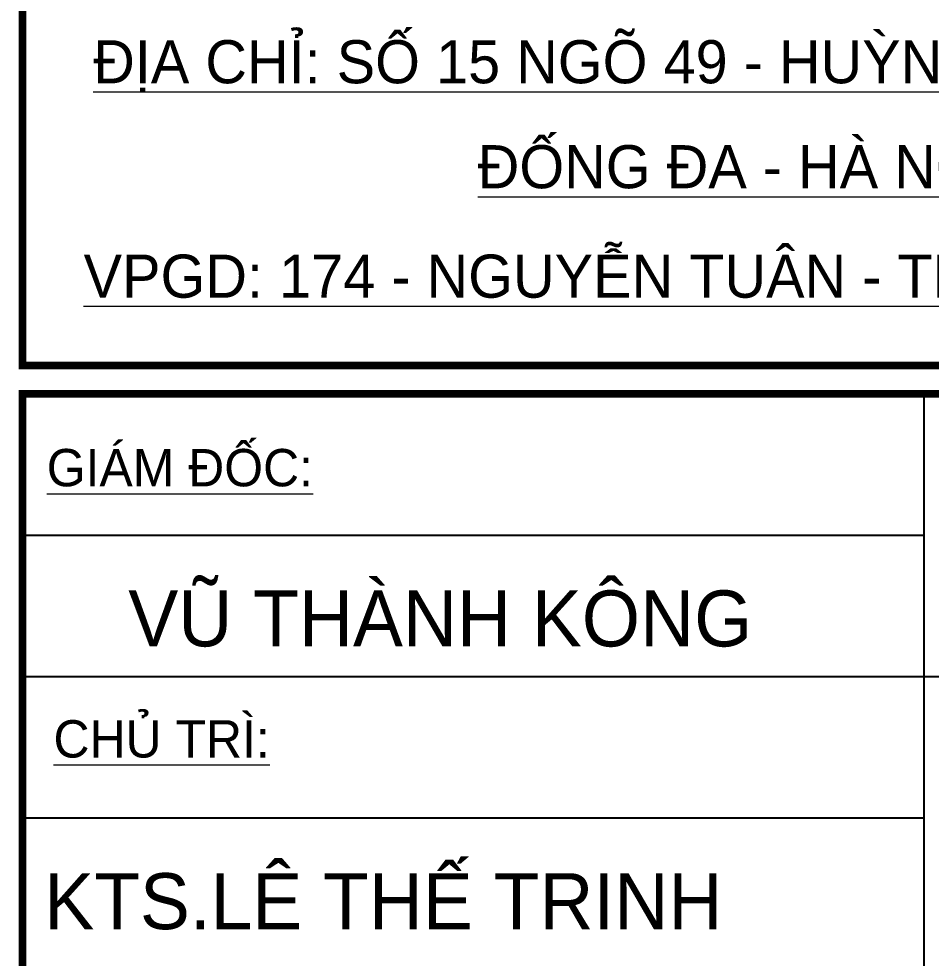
# Model space of a CAD drawing. Header units: millimetres. Extents: x 1336014 to 2939047, y -333549 to -60566.
# Drawn here: x 1454751 to 1455557, y -216014 to -215184 of the extents above; entities that cross this region are included whole.
import ezdxf
from ezdxf.enums import TextEntityAlignment as Align

# ---------------------------------------------------------------- set-up
doc = ezdxf.new("R2010")
doc.units = ezdxf.units.MM
doc.header["$MEASUREMENT"] = 0
for name, color, linetype, lineweight in [('05.Text', 253, 'Continuous', 18), ('11.Khung bo', 32, 'Continuous', 50), ('12.Khung', 36, 'Continuous', 25)]:
    doc.layers.add(name, color=color, linetype=linetype, lineweight=lineweight)
doc.styles.add('VnAvantH', font='')
doc.styles.get('VnAvantH').set_extended_font_data('.VnAvantH')

# ---------------------------------------------------------------- blocks, each defined once
blk = doc.blocks.new('100')
at = {"layer": '11.Khung bo', "const_width": 26.7}
for points in [[(1896212.6, -929740), (1901212.6, -929740), (1901212.6, -924940), (1896212.6, -924940)], [(1896212.6, -929740), (1901212.6, -929740), (1901212.6, -924940), (1896212.6, -924940)], [(1896212.6, -929740), (1901212.6, -929740), (1901212.6, -924940), (1896212.6, -924940)], [(1896212.6, -936839.9), (1901212.6, -936839.9), (1901212.6, -929840), (1896212.6, -929840)], [(1896212.6, -936839.9), (1901212.6, -936839.9), (1901212.6, -929840), (1896212.6, -929840)], [(1896212.6, -936839.9), (1901212.6, -936839.9), (1901212.6, -929840), (1896212.6, -929840)]]:
    blk.add_lwpolyline(points, close=True, dxfattribs=at)
at = {"layer": '12.Khung'}
for p, q in [((1899398.9, -929840), (1899398.9, -936839.9)), ((1899398.9, -929840), (1899398.9, -936839.9)), ((1899398.9, -929840), (1899398.9, -936839.9)), ((1896212.6, -930340), (1899398.9, -930340)), ((1896212.6, -930340), (1899398.9, -930340)), ((1896212.6, -930340), (1899398.9, -930340)), ((1896212.6, -930839.9), (1901212.6, -930839.9)), ((1896212.6, -930839.9), (1901212.6, -930839.9)), ((1896212.6, -930839.9), (1901212.6, -930839.9)), ((1896212.6, -931339.9), (1899398.9, -931339.9)), ((1896212.6, -931339.9), (1899398.9, -931339.9)), ((1896212.6, -931339.9), (1899398.9, -931339.9))]:
    blk.add_line(p, q, dxfattribs=at)
at = {"layer": '05.Text', "style": 'VnAvantH'}
for s, p in [('%%U®Þa chØ: sè 15 ngâ 49 - huúnh thóc kh¸ng', (1898739.3, -928741.9)), ('%%U®èng ®a - hµ néi', (1898739.3, -929113.1)), ('%%Uvpgd: 174 - nguyÔn tu©n - thanh xu©n- hn', (1898739.3, -929500.1))]:
    blk.add_text(s, height=152.459, dxfattribs=at).set_placement(p, align=Align.CENTER)
for s, p in [('%%Ugi¸m ®èc:', (1896298.1, -930167.1)), ('%%Uchñ tr×:', (1896321.9, -931126.2))]:
    blk.add_text(s, height=131.999, dxfattribs=at).set_placement(p)
for s, p in [('vò thµnh k«ng', (1898793.1, -930733.3)), ('KTS.lª thÕ trinh', (1898687.2, -931733.2))]:
    blk.add_text(s, height=197.998, dxfattribs=at).set_placement(p, align=Align.RIGHT)

msp = doc.modelspace()

# ---------------------------------------------------------------- block references
at = {"layer": '05.Text', "xscale": 0.25, "yscale": 0.25, "zscale": 0.25}
msp.add_blockref('100', (980701.11, 16944.52), dxfattribs=at)

doc.saveas('drawing.dxf')
